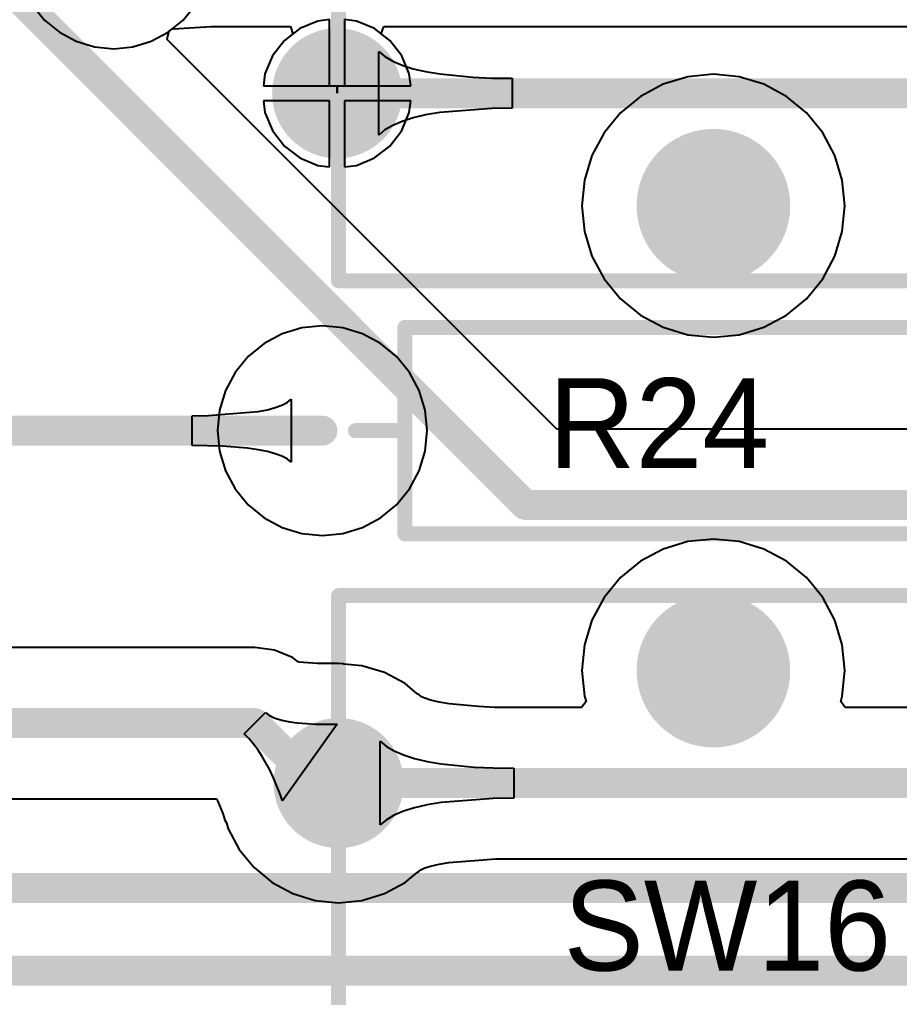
# Model space of a CAD drawing. Header units: millimetres. Extents: x 0 to 140, y 0 to 130.
# Drawn here: x 31.04 to 45.95, y 10.85 to 27.41 of the extents above; entities that cross this region are included whole.
import ezdxf

# ---------------------------------------------------------------- set-up
doc = ezdxf.new("R2010")
doc.units = ezdxf.units.MM
for name, color, linetype in [('BottomLayer', 5, 'Continuous'), ('BottomSolder', 6, 'Continuous'), ('MultiLayer', 9, 'Continuous'), ('PadHoleLayer', 156, 'Continuous'), ('TopLayer', 1, 'Continuous'), ('TopOverlay', 2, 'Continuous'), ('TopSolder', 216, 'Continuous')]:
    doc.layers.add(name, color=color, linetype=linetype)

# ---------------------------------------------------------------- blocks, each defined once
blk = doc.blocks.new('SW_4P_B_17')
at = {"layer": 'BottomLayer'}
h = blk.add_hatch(color=5, dxfattribs=at)
edge = h.paths.add_edge_path()
edge.add_arc((-0.0254, 4.445), 1.2, 0, 360)
h = blk.add_hatch(color=5, dxfattribs=at)
edge = h.paths.add_edge_path()
edge.add_arc((-6.3754, 2.54), 1, 0, 360)
h = blk.add_hatch(color=5, dxfattribs=at)
edge = h.paths.add_edge_path()
edge.add_arc((6.35, 2.54), 1, 0, 360)
h = blk.add_hatch(color=5, dxfattribs=at)
edge = h.paths.add_edge_path()
edge.add_arc((-6.3754, -2.54), 1, 0, 360)
h = blk.add_hatch(color=5, dxfattribs=at)
edge = h.paths.add_edge_path()
edge.add_arc((6.3246, -2.54), 1, 0, 360)
h = blk.add_hatch(color=5, dxfattribs=at)
edge = h.paths.add_edge_path()
edge.add_arc((-0.0254, -4.445), 1.2, 0, 360)
at = {"layer": 'BottomSolder'}
h = blk.add_hatch(color=6, dxfattribs=at)
edge = h.paths.add_edge_path()
edge.add_arc((-0.0254, 4.445), 1.3016, 0, 360)
h = blk.add_hatch(color=6, dxfattribs=at)
edge = h.paths.add_edge_path()
edge.add_arc((-6.3754, 2.54), 1.1016, 0, 360)
h = blk.add_hatch(color=6, dxfattribs=at)
edge = h.paths.add_edge_path()
edge.add_arc((6.35, 2.54), 1.1016, 0, 360)
h = blk.add_hatch(color=6, dxfattribs=at)
edge = h.paths.add_edge_path()
edge.add_arc((-6.3754, -2.54), 1.1016, 0, 360)
h = blk.add_hatch(color=6, dxfattribs=at)
edge = h.paths.add_edge_path()
edge.add_arc((6.3246, -2.54), 1.1016, 0, 360)
h = blk.add_hatch(color=6, dxfattribs=at)
edge = h.paths.add_edge_path()
edge.add_arc((-0.0254, -4.445), 1.3016, 0, 360)
at = {"layer": 'MultiLayer'}
h = blk.add_hatch(color=9, dxfattribs=at)
edge = h.paths.add_edge_path()
edge.add_arc((-0.0254, 4.445), 1.2, 0, 360)
h = blk.add_hatch(color=9, dxfattribs=at)
edge = h.paths.add_edge_path()
edge.add_arc((-6.3754, 2.54), 1, 0, 360)
h = blk.add_hatch(color=9, dxfattribs=at)
edge = h.paths.add_edge_path()
edge.add_arc((6.35, 2.54), 1, 0, 360)
h = blk.add_hatch(color=9, dxfattribs=at)
edge = h.paths.add_edge_path()
edge.add_arc((-6.3754, -2.54), 1, 0, 360)
h = blk.add_hatch(color=9, dxfattribs=at)
edge = h.paths.add_edge_path()
edge.add_arc((6.3246, -2.54), 1, 0, 360)
h = blk.add_hatch(color=9, dxfattribs=at)
edge = h.paths.add_edge_path()
edge.add_arc((-0.0254, -4.445), 1.2, 0, 360)
at = {"layer": 'PadHoleLayer'}
h = blk.add_hatch(color=156, dxfattribs=at)
edge = h.paths.add_edge_path()
edge.add_arc((-0.0254, 4.445), 1, 0, 360)
h = blk.add_hatch(color=156, dxfattribs=at)
edge = h.paths.add_edge_path()
edge.add_arc((-6.3754, 2.54), 0.6, 0, 360)
h = blk.add_hatch(color=156, dxfattribs=at)
edge = h.paths.add_edge_path()
edge.add_arc((6.35, 2.54), 0.6, 0, 360)
h = blk.add_hatch(color=156, dxfattribs=at)
edge = h.paths.add_edge_path()
edge.add_arc((-6.3754, -2.54), 0.6, 0, 360)
h = blk.add_hatch(color=156, dxfattribs=at)
edge = h.paths.add_edge_path()
edge.add_arc((6.3246, -2.54), 0.6, 0, 360)
h = blk.add_hatch(color=156, dxfattribs=at)
edge = h.paths.add_edge_path()
edge.add_arc((-0.0254, -4.445), 1, 0, 360)
at = {"layer": 'TopLayer'}
h = blk.add_hatch(color=1, dxfattribs=at)
edge = h.paths.add_edge_path()
edge.add_arc((-0.0254, 4.445), 1.2, 0, 360)
h = blk.add_hatch(color=1, dxfattribs=at)
edge = h.paths.add_edge_path()
edge.add_arc((-6.3754, 2.54), 1, 0, 360)
h = blk.add_hatch(color=1, dxfattribs=at)
edge = h.paths.add_edge_path()
edge.add_arc((6.35, 2.54), 1, 0, 360)
h = blk.add_hatch(color=1, dxfattribs=at)
edge = h.paths.add_edge_path()
edge.add_arc((-6.3754, -2.54), 1, 0, 360)
h = blk.add_hatch(color=1, dxfattribs=at)
edge = h.paths.add_edge_path()
edge.add_arc((6.3246, -2.54), 1, 0, 360)
h = blk.add_hatch(color=1, dxfattribs=at)
edge = h.paths.add_edge_path()
edge.add_arc((-0.0254, -4.445), 1.2, 0, 360)
at = {"layer": 'TopSolder'}
h = blk.add_hatch(color=216, dxfattribs=at)
edge = h.paths.add_edge_path()
edge.add_arc((-0.0254, 4.445), 1.3016, 0, 360)
h = blk.add_hatch(color=216, dxfattribs=at)
edge = h.paths.add_edge_path()
edge.add_arc((-6.3754, 2.54), 1.1016, 0, 360)
h = blk.add_hatch(color=216, dxfattribs=at)
edge = h.paths.add_edge_path()
edge.add_arc((6.35, 2.54), 1.1016, 0, 360)
h = blk.add_hatch(color=216, dxfattribs=at)
edge = h.paths.add_edge_path()
edge.add_arc((-6.3754, -2.54), 1.1016, 0, 360)
h = blk.add_hatch(color=216, dxfattribs=at)
edge = h.paths.add_edge_path()
edge.add_arc((6.3246, -2.54), 1.1016, 0, 360)
h = blk.add_hatch(color=216, dxfattribs=at)
edge = h.paths.add_edge_path()
edge.add_arc((-0.0254, -4.445), 1.3016, 0, 360)
at = {"layer": 'TopOverlay', "const_width": 0.254}
for points in [[(6.3246, 5.715), (-6.3754, 5.715)], [(-6.3754, 5.715), (-6.3754, -5.715)], [(6.3246, 5.715), (6.3246, -5.715)], [(6.3246, -5.715), (-6.3754, -5.715)]]:
    blk.add_lwpolyline(points, dxfattribs=at)
at = {"layer": 'TopOverlay', "const_width": 0.127}
for points in [[(-6.4389, 5.715, 1), (-6.3119, 5.715, 1)], [(-6.4389, 5.715, 1), (-6.3119, 5.715, 1)], [(6.2611, 5.715, 1), (6.3881, 5.715, 1)], [(6.2611, 5.715, 1), (6.3881, 5.715, 1)], [(-6.4389, -5.715, 1), (-6.3119, -5.715, 1)], [(-6.4389, -5.715, 1), (-6.3119, -5.715, 1)], [(6.2611, -5.715, 1), (6.3881, -5.715, 1)], [(6.2611, -5.715, 1), (6.3881, -5.715, 1)]]:
    blk.add_lwpolyline(points, format="xyb", close=True, dxfattribs=at)
blk = doc.blocks.new('_________1_2__27')
at = {"layer": 'BottomLayer'}
h = blk.add_hatch(color=5, dxfattribs=at)
edge = h.paths.add_edge_path()
edge.add_arc((-6.4, 0), 0.75, 0, 360)
at = {"layer": 'BottomSolder'}
h = blk.add_hatch(color=6, dxfattribs=at)
edge = h.paths.add_edge_path()
edge.add_arc((-6.4, 0), 0.852, 0, 360)
at = {"layer": 'MultiLayer'}
h = blk.add_hatch(color=9, dxfattribs=at)
edge = h.paths.add_edge_path()
edge.add_arc((-6.4, 0), 0.75, 0, 360)
at = {"layer": 'PadHoleLayer'}
h = blk.add_hatch(color=156, dxfattribs=at)
edge = h.paths.add_edge_path()
edge.add_arc((-6.4, 0), 0.35, 0, 360)
at = {"layer": 'TopLayer'}
h = blk.add_hatch(color=1, dxfattribs=at)
edge = h.paths.add_edge_path()
edge.add_arc((-6.4, 0), 0.75, 0, 360)
at = {"layer": 'TopSolder'}
h = blk.add_hatch(color=216, dxfattribs=at)
edge = h.paths.add_edge_path()
edge.add_arc((-6.4, 0), 0.852, 0, 360)
at = {"layer": 'TopOverlay', "const_width": 0.254}
for points in [[(-5, -1.75), (-5, 1.75)], [(-5, 1.75), (5, 1.75)], [(-5.842, 0), (-5.08, 0)], [(-5, -1.75), (5, -1.75)]]:
    blk.add_lwpolyline(points, dxfattribs=at)
at = {"layer": 'TopOverlay', "const_width": 0.127}
for points in [[(-5.064, 1.75, 1), (-4.937, 1.75, 1)], [(-5.064, 1.75, 1), (-4.937, 1.75, 1)], [(-5.905, 0, 1), (-5.779, 0, 1)], [(-5.144, 0, 1), (-5.016, 0, 1)], [(-5.064, -1.75, 1), (-4.937, -1.75, 1)], [(-5.064, -1.75, 1), (-4.937, -1.75, 1)]]:
    blk.add_lwpolyline(points, format="xyb", close=True, dxfattribs=at)
blk = doc.blocks.new('SW_4P_B_47')
at = {"layer": 'BottomLayer'}
h = blk.add_hatch(color=5, dxfattribs=at)
edge = h.paths.add_edge_path()
edge.add_arc((-0.0254, 4.445), 1.2, 0, 360)
h = blk.add_hatch(color=5, dxfattribs=at)
edge = h.paths.add_edge_path()
edge.add_arc((-6.3754, 2.54), 1, 0, 360)
h = blk.add_hatch(color=5, dxfattribs=at)
edge = h.paths.add_edge_path()
edge.add_arc((6.35, 2.54), 1, 0, 360)
h = blk.add_hatch(color=5, dxfattribs=at)
edge = h.paths.add_edge_path()
edge.add_arc((-6.3754, -2.54), 1, 0, 360)
h = blk.add_hatch(color=5, dxfattribs=at)
edge = h.paths.add_edge_path()
edge.add_arc((6.3246, -2.54), 1, 0, 360)
h = blk.add_hatch(color=5, dxfattribs=at)
edge = h.paths.add_edge_path()
edge.add_arc((-0.0254, -4.445), 1.2, 0, 360)
at = {"layer": 'BottomSolder'}
h = blk.add_hatch(color=6, dxfattribs=at)
edge = h.paths.add_edge_path()
edge.add_arc((-0.0254, 4.445), 1.3016, 0, 360)
h = blk.add_hatch(color=6, dxfattribs=at)
edge = h.paths.add_edge_path()
edge.add_arc((-6.3754, 2.54), 1.1016, 0, 360)
h = blk.add_hatch(color=6, dxfattribs=at)
edge = h.paths.add_edge_path()
edge.add_arc((6.35, 2.54), 1.1016, 0, 360)
h = blk.add_hatch(color=6, dxfattribs=at)
edge = h.paths.add_edge_path()
edge.add_arc((-6.3754, -2.54), 1.1016, 0, 360)
h = blk.add_hatch(color=6, dxfattribs=at)
edge = h.paths.add_edge_path()
edge.add_arc((6.3246, -2.54), 1.1016, 0, 360)
h = blk.add_hatch(color=6, dxfattribs=at)
edge = h.paths.add_edge_path()
edge.add_arc((-0.0254, -4.445), 1.3016, 0, 360)
at = {"layer": 'MultiLayer'}
h = blk.add_hatch(color=9, dxfattribs=at)
edge = h.paths.add_edge_path()
edge.add_arc((-0.0254, 4.445), 1.2, 0, 360)
h = blk.add_hatch(color=9, dxfattribs=at)
edge = h.paths.add_edge_path()
edge.add_arc((-6.3754, 2.54), 1, 0, 360)
h = blk.add_hatch(color=9, dxfattribs=at)
edge = h.paths.add_edge_path()
edge.add_arc((6.35, 2.54), 1, 0, 360)
h = blk.add_hatch(color=9, dxfattribs=at)
edge = h.paths.add_edge_path()
edge.add_arc((-6.3754, -2.54), 1, 0, 360)
h = blk.add_hatch(color=9, dxfattribs=at)
edge = h.paths.add_edge_path()
edge.add_arc((6.3246, -2.54), 1, 0, 360)
h = blk.add_hatch(color=9, dxfattribs=at)
edge = h.paths.add_edge_path()
edge.add_arc((-0.0254, -4.445), 1.2, 0, 360)
at = {"layer": 'PadHoleLayer'}
h = blk.add_hatch(color=156, dxfattribs=at)
edge = h.paths.add_edge_path()
edge.add_arc((-0.0254, 4.445), 1, 0, 360)
h = blk.add_hatch(color=156, dxfattribs=at)
edge = h.paths.add_edge_path()
edge.add_arc((-6.3754, 2.54), 0.6, 0, 360)
h = blk.add_hatch(color=156, dxfattribs=at)
edge = h.paths.add_edge_path()
edge.add_arc((6.35, 2.54), 0.6, 0, 360)
h = blk.add_hatch(color=156, dxfattribs=at)
edge = h.paths.add_edge_path()
edge.add_arc((-6.3754, -2.54), 0.6, 0, 360)
h = blk.add_hatch(color=156, dxfattribs=at)
edge = h.paths.add_edge_path()
edge.add_arc((6.3246, -2.54), 0.6, 0, 360)
h = blk.add_hatch(color=156, dxfattribs=at)
edge = h.paths.add_edge_path()
edge.add_arc((-0.0254, -4.445), 1, 0, 360)
at = {"layer": 'TopLayer'}
h = blk.add_hatch(color=1, dxfattribs=at)
edge = h.paths.add_edge_path()
edge.add_arc((-0.0254, 4.445), 1.2, 0, 360)
h = blk.add_hatch(color=1, dxfattribs=at)
edge = h.paths.add_edge_path()
edge.add_arc((-6.3754, 2.54), 1, 0, 360)
h = blk.add_hatch(color=1, dxfattribs=at)
edge = h.paths.add_edge_path()
edge.add_arc((6.35, 2.54), 1, 0, 360)
h = blk.add_hatch(color=1, dxfattribs=at)
edge = h.paths.add_edge_path()
edge.add_arc((-6.3754, -2.54), 1, 0, 360)
h = blk.add_hatch(color=1, dxfattribs=at)
edge = h.paths.add_edge_path()
edge.add_arc((6.3246, -2.54), 1, 0, 360)
h = blk.add_hatch(color=1, dxfattribs=at)
edge = h.paths.add_edge_path()
edge.add_arc((-0.0254, -4.445), 1.2, 0, 360)
at = {"layer": 'TopSolder'}
h = blk.add_hatch(color=216, dxfattribs=at)
edge = h.paths.add_edge_path()
edge.add_arc((-0.0254, 4.445), 1.3016, 0, 360)
h = blk.add_hatch(color=216, dxfattribs=at)
edge = h.paths.add_edge_path()
edge.add_arc((-6.3754, 2.54), 1.1016, 0, 360)
h = blk.add_hatch(color=216, dxfattribs=at)
edge = h.paths.add_edge_path()
edge.add_arc((6.35, 2.54), 1.1016, 0, 360)
h = blk.add_hatch(color=216, dxfattribs=at)
edge = h.paths.add_edge_path()
edge.add_arc((-6.3754, -2.54), 1.1016, 0, 360)
h = blk.add_hatch(color=216, dxfattribs=at)
edge = h.paths.add_edge_path()
edge.add_arc((6.3246, -2.54), 1.1016, 0, 360)
h = blk.add_hatch(color=216, dxfattribs=at)
edge = h.paths.add_edge_path()
edge.add_arc((-0.0254, -4.445), 1.3016, 0, 360)
at = {"layer": 'TopOverlay', "const_width": 0.254}
for points in [[(6.3246, 5.715), (-6.3754, 5.715)], [(-6.3754, 5.715), (-6.3754, -5.715)], [(6.3246, 5.715), (6.3246, -5.715)], [(6.3246, -5.715), (-6.3754, -5.715)]]:
    blk.add_lwpolyline(points, dxfattribs=at)
at = {"layer": 'TopOverlay', "const_width": 0.127}
for points in [[(-6.4389, 5.715, 1), (-6.3119, 5.715, 1)], [(-6.4389, 5.715, 1), (-6.3119, 5.715, 1)], [(6.2611, 5.715, 1), (6.3881, 5.715, 1)], [(6.2611, 5.715, 1), (6.3881, 5.715, 1)], [(-6.4389, -5.715, 1), (-6.3119, -5.715, 1)], [(-6.4389, -5.715, 1), (-6.3119, -5.715, 1)], [(6.2611, -5.715, 1), (6.3881, -5.715, 1)], [(6.2611, -5.715, 1), (6.3881, -5.715, 1)]]:
    blk.add_lwpolyline(points, format="xyb", close=True, dxfattribs=at)

msp = doc.modelspace()

# ---------------------------------------------------------------- linework, layer by layer
at = {"layer": 'BottomLayer'}
for p, q in [((31.26, 27.653), (31.466, 27.402)), ((33.812, 27.402), (34.018, 27.653)), ((31.466, 27.402), (31.717, 27.196)), ((33.561, 27.196), (33.812, 27.402)), ((36.096, 27.383), (35.791, 27.256)), ((36.296, 27.409), (36.096, 27.383)), ((36.296, 26.288), (36.296, 27.409)), ((36.75, 27.383), (36.55, 27.409)), ((36.55, 27.409), (36.55, 26.288)), ((37.055, 27.256), (36.75, 27.383)), ((31.717, 27.196), (32.004, 27.042)), ((33.274, 27.042), (33.561, 27.196)), ((35.791, 27.256), (35.529, 27.055)), ((37.317, 27.055), (37.055, 27.256)), ((32.004, 27.042), (32.315, 26.948)), ((32.963, 26.948), (33.274, 27.042)), ((35.529, 27.055), (35.328, 26.793)), ((37.518, 26.793), (37.317, 27.055)), ((32.315, 26.948), (32.639, 26.916)), ((32.639, 26.916), (32.963, 26.948)), ((37.13, 25.453), (37.13, 26.869)), ((37.13, 26.869), (37.234, 26.782)), ((35.328, 26.793), (35.201, 26.488)), ((37.234, 26.782), (37.365, 26.705)), ((37.365, 26.705), (37.524, 26.637)), ((37.645, 26.488), (37.518, 26.793)), ((37.524, 26.637), (37.709, 26.578)), ((37.709, 26.578), (37.922, 26.528)), ((37.922, 26.528), (38.161, 26.488)), ((35.201, 26.488), (35.175, 26.288)), ((37.671, 26.288), (37.645, 26.488)), ((38.161, 26.488), (38.722, 26.433)), ((38.722, 26.433), (39.042, 26.42)), ((39.042, 26.42), (39.39, 26.415)), ((39.39, 26.415), (39.39, 25.907)), ((42.364, 26.44), (41.946, 26.313)), ((42.798, 26.483), (42.364, 26.44)), ((43.233, 26.44), (42.798, 26.483)), ((43.651, 26.313), (43.233, 26.44)), ((35.175, 26.288), (36.296, 26.288)), ((36.55, 26.288), (37.671, 26.288)), ((41.946, 26.313), (41.561, 26.107)), ((44.035, 26.107), (43.651, 26.313)), ((36.296, 26.034), (35.175, 26.034)), ((35.175, 26.034), (35.201, 25.834)), ((36.296, 24.913), (36.296, 26.034)), ((37.671, 26.034), (36.55, 26.034)), ((36.55, 26.034), (36.55, 24.913)), ((37.645, 25.834), (37.671, 26.034)), ((41.561, 26.107), (41.224, 25.831)), ((44.373, 25.831), (44.035, 26.107)), ((39.042, 25.902), (38.161, 25.834)), ((39.39, 25.907), (39.042, 25.902)), ((35.201, 25.834), (35.328, 25.529)), ((37.524, 25.685), (37.365, 25.617)), ((37.518, 25.529), (37.645, 25.834)), ((37.709, 25.744), (37.524, 25.685)), ((37.922, 25.794), (37.709, 25.744)), ((38.161, 25.834), (37.922, 25.794)), ((41.224, 25.831), (40.947, 25.493)), ((44.65, 25.493), (44.373, 25.831)), ((35.328, 25.529), (35.529, 25.267)), ((37.234, 25.54), (37.13, 25.453)), ((37.365, 25.617), (37.234, 25.54)), ((37.317, 25.267), (37.518, 25.529)), ((40.947, 25.493), (40.741, 25.108)), ((44.856, 25.108), (44.65, 25.493)), ((35.529, 25.267), (35.791, 25.066)), ((37.055, 25.066), (37.317, 25.267)), ((35.791, 25.066), (36.096, 24.939)), ((36.75, 24.939), (37.055, 25.066)), ((40.741, 25.108), (40.614, 24.69)), ((44.982, 24.69), (44.856, 25.108)), ((36.096, 24.939), (36.296, 24.913)), ((36.55, 24.913), (36.75, 24.939)), ((40.614, 24.69), (40.572, 24.256)), ((45.025, 24.256), (44.982, 24.69)), ((40.572, 24.256), (40.614, 23.822)), ((44.982, 23.822), (45.025, 24.256)), ((40.614, 23.822), (40.741, 23.404)), ((44.856, 23.404), (44.982, 23.822)), ((40.741, 23.404), (40.947, 23.019)), ((44.65, 23.019), (44.856, 23.404)), ((40.947, 23.019), (41.224, 22.681)), ((44.373, 22.681), (44.65, 23.019)), ((41.224, 22.681), (41.561, 22.405)), ((44.035, 22.405), (44.373, 22.681)), ((41.561, 22.405), (41.946, 22.199)), ((43.651, 22.199), (44.035, 22.405)), ((36.173, 22.222), (35.827, 22.187)), ((36.519, 22.187), (36.173, 22.222)), ((41.946, 22.199), (42.364, 22.072)), ((43.233, 22.072), (43.651, 22.199)), ((35.494, 22.086), (35.187, 21.922)), ((35.827, 22.187), (35.494, 22.086)), ((36.852, 22.086), (36.519, 22.187)), ((37.159, 21.922), (36.852, 22.086)), ((42.364, 22.072), (42.798, 22.029)), ((42.798, 22.029), (43.233, 22.072)), ((35.187, 21.922), (34.918, 21.702)), ((37.428, 21.702), (37.159, 21.922)), ((34.918, 21.702), (34.698, 21.433)), ((37.648, 21.433), (37.428, 21.702)), ((34.698, 21.433), (34.534, 21.126)), ((37.812, 21.126), (37.648, 21.433)), ((34.534, 21.126), (34.433, 20.793)), ((37.913, 20.793), (37.812, 21.126)), ((34.433, 20.793), (34.398, 20.447)), ((37.948, 20.447), (37.913, 20.793)), ((34.398, 20.447), (34.433, 20.101)), ((37.913, 20.101), (37.948, 20.447)), ((34.433, 20.101), (34.534, 19.768)), ((37.812, 19.768), (37.913, 20.101)), ((34.534, 19.768), (34.698, 19.461)), ((37.648, 19.461), (37.812, 19.768)), ((34.698, 19.461), (34.918, 19.192)), ((37.428, 19.192), (37.648, 19.461)), ((34.918, 19.192), (35.187, 18.972)), ((37.159, 18.972), (37.428, 19.192)), ((35.187, 18.972), (35.494, 18.808)), ((36.852, 18.808), (37.159, 18.972)), ((35.494, 18.808), (35.827, 18.707)), ((36.519, 18.707), (36.852, 18.808)), ((35.827, 18.707), (36.173, 18.672)), ((36.173, 18.672), (36.519, 18.707)), ((42.364, 18.567), (41.946, 18.44)), ((42.798, 18.61), (42.364, 18.567)), ((43.233, 18.567), (42.798, 18.61)), ((43.651, 18.44), (43.233, 18.567)), ((41.946, 18.44), (41.561, 18.234)), ((44.035, 18.234), (43.651, 18.44)), ((41.561, 18.234), (41.224, 17.958)), ((44.373, 17.958), (44.035, 18.234)), ((41.224, 17.958), (40.947, 17.62)), ((44.65, 17.62), (44.373, 17.958)), ((40.947, 17.62), (40.741, 17.235)), ((44.856, 17.235), (44.65, 17.62)), ((40.741, 17.235), (40.614, 16.817)), ((44.982, 16.817), (44.856, 17.235)), ((35.029, 16.775), (27.709, 16.775)), ((35.36, 16.731), (35.029, 16.775)), ((35.669, 16.603), (35.36, 16.731)), ((40.614, 16.817), (40.572, 16.383)), ((45.025, 16.383), (44.982, 16.817)), ((35.762, 16.532), (35.669, 16.603)), ((35.787, 16.527), (35.762, 16.532)), ((35.852, 16.518), (35.787, 16.527)), ((36.091, 16.503), (35.852, 16.518)), ((36.426, 16.503), (36.091, 16.503)), ((36.43, 16.502), (36.426, 16.503)), ((36.448, 16.504), (36.43, 16.502)), ((36.514, 16.497), (36.448, 16.504)), ((36.525, 16.498), (36.514, 16.497)), ((36.536, 16.495), (36.525, 16.498)), ((36.844, 16.465), (36.536, 16.495)), ((37.224, 16.35), (36.844, 16.465)), ((37.574, 16.162), (37.224, 16.35)), ((40.572, 16.383), (40.614, 15.949)), ((44.982, 15.949), (45.025, 16.383)), ((37.781, 15.992), (37.574, 16.162)), ((37.808, 15.976), (37.781, 15.992)), ((37.849, 15.942), (37.808, 15.976)), ((37.854, 15.939), (37.849, 15.942)), ((37.907, 15.916), (37.854, 15.939)), ((38.007, 15.884), (37.907, 15.916)), ((40.614, 15.949), (40.641, 15.861)), ((44.956, 15.861), (44.982, 15.949)), ((38.151, 15.85), (38.007, 15.884)), ((38.323, 15.821), (38.151, 15.85)), ((38.818, 15.773), (38.323, 15.821)), ((39.096, 15.761), (38.818, 15.773)), ((39.255, 15.759), (39.096, 15.761)), ((40.565, 15.759), (39.255, 15.759)), ((40.641, 15.861), (40.565, 15.759)), ((45.031, 15.759), (44.956, 15.861)), ((46.342, 15.759), (45.031, 15.759)), ((34.849, 15.314), (35.208, 15.674)), ((35.208, 15.674), (35.26, 15.632)), ((35.26, 15.632), (35.327, 15.596)), ((35.327, 15.596), (35.41, 15.564)), ((35.41, 15.564), (35.508, 15.537)), ((36.425, 15.478), (35.495, 14.177)), ((35.508, 15.537), (35.622, 15.515)), ((35.622, 15.515), (35.751, 15.498)), ((35.751, 15.498), (36.057, 15.478)), ((36.057, 15.478), (36.425, 15.478)), ((34.931, 15.228), (34.849, 15.314)), ((35.009, 15.135), (34.931, 15.228)), ((35.083, 15.036), (35.009, 15.135)), ((37.155, 13.77), (37.155, 15.186)), ((37.155, 15.186), (37.259, 15.099)), ((37.259, 15.099), (37.391, 15.022)), ((35.154, 14.931), (35.083, 15.036)), ((35.283, 14.704), (35.154, 14.931)), ((37.391, 15.022), (37.549, 14.954)), ((37.549, 14.954), (37.735, 14.895)), ((37.735, 14.895), (37.947, 14.845)), ((37.947, 14.845), (38.187, 14.805)), ((38.187, 14.805), (38.747, 14.75)), ((38.747, 14.75), (39.068, 14.737)), ((35.342, 14.581), (35.283, 14.704)), ((35.447, 14.318), (35.342, 14.581)), ((39.068, 14.737), (39.416, 14.732)), ((39.416, 14.732), (39.416, 14.224)), ((35.495, 14.177), (35.447, 14.318)), ((27.178, 14.213), (34.382, 14.213)), ((34.382, 14.213), (34.403, 14.168)), ((34.403, 14.168), (34.486, 13.963)), ((37.947, 14.111), (37.735, 14.061)), ((38.187, 14.151), (37.947, 14.111)), ((39.068, 14.219), (38.187, 14.151)), ((39.416, 14.224), (39.068, 14.219)), ((34.486, 13.963), (34.523, 13.851)), ((37.391, 13.934), (37.259, 13.857)), ((37.549, 14.002), (37.391, 13.934)), ((37.735, 14.061), (37.549, 14.002)), ((34.523, 13.851), (34.546, 13.805)), ((34.546, 13.805), (34.577, 13.703)), ((37.259, 13.857), (37.155, 13.77)), ((34.577, 13.703), (34.764, 13.353)), ((34.764, 13.353), (35.016, 13.046)), ((38.007, 13.072), (38.151, 13.106)), ((38.151, 13.106), (38.313, 13.133)), ((38.313, 13.133), (39.114, 13.195)), ((39.114, 13.195), (39.255, 13.197)), ((39.255, 13.197), (46.342, 13.197)), ((35.016, 13.046), (35.323, 12.794)), ((37.574, 12.794), (37.781, 12.964)), ((37.781, 12.964), (37.808, 12.98)), ((37.808, 12.98), (37.849, 13.014)), ((37.849, 13.014), (37.854, 13.017)), ((37.854, 13.017), (37.907, 13.04)), ((37.907, 13.04), (38.007, 13.072)), ((35.323, 12.794), (35.673, 12.606)), ((37.224, 12.606), (37.574, 12.794)), ((35.673, 12.606), (36.053, 12.491)), ((36.844, 12.491), (37.224, 12.606)), ((36.053, 12.491), (36.448, 12.452)), ((36.448, 12.452), (36.844, 12.491))]:
    msp.add_line(p, q, dxfattribs=at)
at = {"layer": 'BottomLayer', "const_width": 0.508}
for points in [[(36.423, 26.161), (49.148, 26.161)], [(27.178, 15.494), (35.029, 15.494)], [(35.029, 15.494), (36.045, 14.478)], [(36.045, 14.478), (36.448, 14.478)], [(36.448, 14.478), (49.148, 14.478)]]:
    msp.add_lwpolyline(points, dxfattribs=at)
at = {"layer": 'BottomLayer', "const_width": 0.254}
for points in [[(36.296, 26.161, 1), (36.55, 26.161, 1)], [(34.902, 15.494, 1), (35.156, 15.494, 1)], [(34.902, 15.494, 1), (35.156, 15.494, 1)], [(35.918, 14.478, 1), (36.172, 14.478, 1)], [(35.918, 14.478, 1), (36.172, 14.478, 1)], [(36.321, 14.478, 1), (36.575, 14.478, 1)], [(36.321, 14.478, 1), (36.575, 14.478, 1)]]:
    msp.add_lwpolyline(points, format="xyb", close=True, dxfattribs=at)
at = {"layer": 'TopLayer'}
for p, q in [((33.547, 27.106), (33.58, 27.212)), ((33.58, 27.212), (33.625, 27.248)), ((33.625, 27.248), (33.653, 27.253)), ((33.653, 27.253), (34.289, 27.294)), ((34.289, 27.294), (35.631, 27.294)), ((35.674, 27.167), (35.529, 27.055)), ((35.631, 27.294), (35.674, 27.167)), ((37.172, 27.167), (37.215, 27.294)), ((37.317, 27.055), (37.172, 27.167)), ((37.215, 27.294), (48.356, 27.294)), ((33.542, 27.07), (33.547, 27.106)), ((40.143, 20.47), (33.542, 27.07)), ((35.529, 27.055), (35.328, 26.793)), ((37.518, 26.793), (37.317, 27.055)), ((35.328, 26.793), (35.201, 26.488)), ((37.645, 26.488), (37.518, 26.793)), ((35.201, 26.488), (35.175, 26.288)), ((37.671, 26.288), (37.645, 26.488)), ((42.364, 26.44), (41.946, 26.313)), ((42.798, 26.483), (42.364, 26.44)), ((43.233, 26.44), (42.798, 26.483)), ((43.651, 26.313), (43.233, 26.44)), ((35.175, 26.288), (36.423, 26.288)), ((36.423, 26.288), (36.423, 26.161)), ((36.423, 26.161), (36.423, 26.288)), ((36.423, 26.288), (37.671, 26.288)), ((41.946, 26.313), (41.561, 26.107)), ((44.035, 26.107), (43.651, 26.313)), ((36.296, 26.034), (35.175, 26.034)), ((35.175, 26.034), (35.201, 25.834)), ((36.296, 24.913), (36.296, 26.034)), ((36.423, 26.161), (36.423, 26.161)), ((37.671, 26.034), (36.55, 26.034)), ((36.55, 26.034), (36.55, 24.913)), ((37.645, 25.834), (37.671, 26.034)), ((41.561, 26.107), (41.224, 25.831)), ((44.373, 25.831), (44.035, 26.107)), ((35.201, 25.834), (35.328, 25.529)), ((37.518, 25.529), (37.645, 25.834)), ((41.224, 25.831), (40.947, 25.493)), ((44.65, 25.493), (44.373, 25.831)), ((35.328, 25.529), (35.529, 25.267)), ((37.317, 25.267), (37.518, 25.529)), ((40.947, 25.493), (40.741, 25.108)), ((44.856, 25.108), (44.65, 25.493)), ((35.529, 25.267), (35.791, 25.066)), ((37.055, 25.066), (37.317, 25.267)), ((35.791, 25.066), (36.096, 24.939)), ((36.75, 24.939), (37.055, 25.066)), ((40.741, 25.108), (40.614, 24.69)), ((44.982, 24.69), (44.856, 25.108)), ((36.096, 24.939), (36.296, 24.913)), ((36.55, 24.913), (36.75, 24.939)), ((40.614, 24.69), (40.572, 24.256)), ((45.025, 24.256), (44.982, 24.69)), ((40.572, 24.256), (40.614, 23.822)), ((44.982, 23.822), (45.025, 24.256)), ((40.614, 23.822), (40.741, 23.404)), ((44.856, 23.404), (44.982, 23.822)), ((40.741, 23.404), (40.947, 23.019)), ((44.65, 23.019), (44.856, 23.404)), ((40.947, 23.019), (41.224, 22.681)), ((44.373, 22.681), (44.65, 23.019)), ((41.224, 22.681), (41.561, 22.405)), ((44.035, 22.405), (44.373, 22.681)), ((41.561, 22.405), (41.946, 22.199)), ((43.651, 22.199), (44.035, 22.405)), ((41.946, 22.199), (42.364, 22.072)), ((43.233, 22.072), (43.651, 22.199)), ((42.364, 22.072), (42.798, 22.029)), ((42.798, 22.029), (43.233, 22.072)), ((35.376, 20.837), (35.487, 20.878)), ((35.487, 20.878), (35.576, 20.925)), ((35.576, 20.925), (35.643, 20.978)), ((35.643, 20.978), (35.643, 19.916)), ((33.967, 20.701), (34.236, 20.704)), ((34.236, 20.704), (35.086, 20.77)), ((35.086, 20.77), (35.242, 20.801)), ((35.242, 20.801), (35.376, 20.837)), ((33.967, 20.193), (33.967, 20.701)), ((47.201, 20.47), (40.143, 20.47)), ((34.482, 20.182), (33.967, 20.193)), ((34.907, 20.149), (34.482, 20.182)), ((35.086, 20.124), (34.907, 20.149)), ((35.242, 20.093), (35.086, 20.124)), ((35.376, 20.057), (35.242, 20.093)), ((35.487, 20.016), (35.376, 20.057)), ((35.576, 19.969), (35.487, 20.016)), ((35.643, 19.916), (35.576, 19.969))]:
    msp.add_line(p, q, dxfattribs=at)
at = {"layer": 'TopLayer', "const_width": 0.508}
for points in [[(29.847, 28.954), (39.612, 19.189)], [(20.32, 20.447), (36.173, 20.447)], [(39.612, 19.189), (52.312, 19.189)], [(25.796, 12.7), (118.828, 12.7)], [(25.4, 11.303), (119.463, 11.303)]]:
    msp.add_lwpolyline(points, dxfattribs=at)
at = {"layer": 'TopLayer', "const_width": 0.254}
for points in [[(36.046, 20.447, 1), (36.3, 20.447, 1)], [(39.485, 19.189, 1), (39.739, 19.189, 1)], [(39.485, 19.189, 1), (39.739, 19.189, 1)]]:
    msp.add_lwpolyline(points, format="xyb", close=True, dxfattribs=at)

# ---------------------------------------------------------------- block references
for name, p, rotation in [('SW_4P_B_47', (42.773, 28.701), 180), ('_________1_2__27', (42.573, 20.447), 360), ('SW_4P_B_17', (42.773, 11.938), 180)]:
    msp.add_blockref(name, p, dxfattribs=dict(rotation=rotation))

# ---------------------------------------------------------------- texts
at = {"layer": 'TopOverlay'}
for s, p in [('R24', (40.006, 19.812)), ('SW16', (40.26, 11.303))]:
    msp.add_text(s, height=1.524, dxfattribs=at).set_placement(p)

doc.saveas('drawing.dxf')
